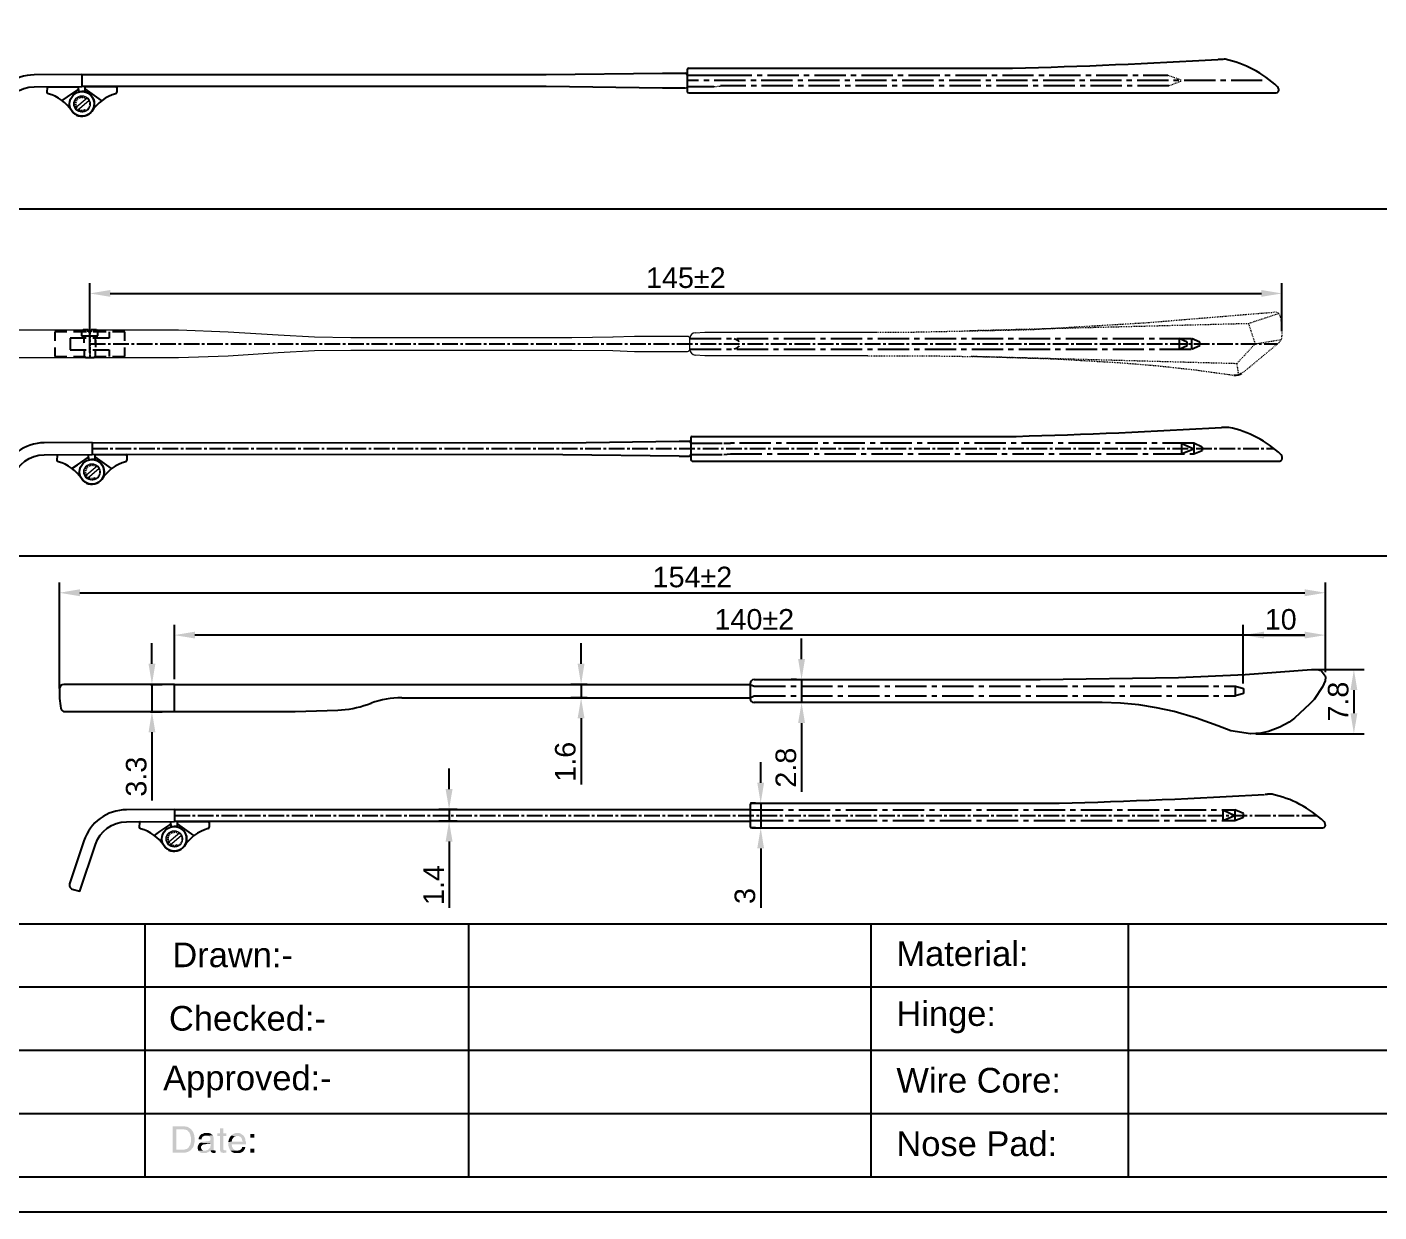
# Model space of a CAD drawing. Header units: millimetres. Extents: x 7018 to 13530, y 4187 to 5692.
# Drawn here: x 7597.9 to 7762.3, y 4524.9 to 4669 of the extents above; entities that cross this region are included whole.
import ezdxf

# ---------------------------------------------------------------- set-up
doc = ezdxf.new("R2010")
doc.units = ezdxf.units.MM
for name, pattern in [('CENTER2', [28.575, 19.05, -3.175, 3.175, -3.175]), ('HIDDEN2', [0.1875, 0.125, -0.0625]), ('PDF_IMPORT', [1, 0.8, -0.2])]:
    doc.linetypes.add(name, pattern=pattern)
for name, color, linetype in [('Center Line', 2, 'CENTER2'), ('Dimension', 3, 'Continuous'), ('Hidden Line', 1, 'HIDDEN2'), ('PDF_0', 7, 'Continuous'), ('PDF_绘图层', 7, 'Continuous')]:
    doc.layers.add(name, color=color, linetype=linetype)
doc.styles.get("Standard").update_dxf_attribs({"font": 'arial.ttf'})
doc.styles.add('样式 1', font='romant.shx')
doc.dimstyles.new('ISO-25$0', dxfattribs={"dimtxt": 2.5, "dimasz": 2.5, "dimexe": 0.5, "dimexo": 1, "dimgap": 1, "dimtad": 0, "dimtih": 1, "dimtoh": 1, "dimdec": 1, "dimzin": 10, "dimdsep": 46, "dimlunit": 6, "dimtxsty": '样式 1', "dimcen": 0, "dimclrd": 256, "dimclre": 256, "dimclrt": 7, "dimazin": 0, "dimtfac": 1, "dimtdec": 1, "dimtofl": 0, "dimtmove": 0, "dimatfit": 0, "dimfxl": 1, "dimtolj": 1, "dimtzin": 10, "dimarcsym": 0})

# ---------------------------------------------------------------- blocks, each defined once
blk = doc.blocks.new('*D3224')
at = {"layer": 'Defpoints', "color": 0, "transparency": 16777216}
for p in [(7750.52, 4636.59), (7750.52, 4631.38), (7605.49, 4628.81)]:
    blk.add_point(p, dxfattribs=at)
at = {"layer": 'Dimension', "color": 0, "lineweight": -2, "transparency": 16777216}
for p, q in [((7605.49, 4629.43), (7605.49, 4637.84)), ((7607.99, 4636.59), (7748.02, 4636.59)), ((7750.52, 4632.01), (7750.52, 4637.84))]:
    blk.add_line(p, q, dxfattribs=at)
at = {"layer": 'Dimension', "color": 0, "transparency": 16777216}
for points in [[(7607.99, 4637.01), (7607.99, 4636.18), (7605.49, 4636.59)], [(7748.02, 4637.01), (7748.02, 4636.18), (7750.52, 4636.59)]]:
    blk.add_solid(points, dxfattribs=at)
at = {"layer": 'Dimension', "color": 0, "transparency": 16777216, "insert": (7678, 4638.49), "char_height": 2.5, "attachment_point": 5}
blk.add_mtext('145±2', dxfattribs=at)
blk = doc.blocks.new('*D3239')
at = {"layer": 'Defpoints', "color": 0, "transparency": 16777216}
for p in [(7615.78, 4595.05), (7615.78, 4589.06), (7755.8, 4589.94)]:
    blk.add_point(p, dxfattribs=at)
at = {"layer": 'Dimension', "color": 0, "lineweight": -2, "transparency": 16777216}
for p, q in [((7615.78, 4589.68), (7615.78, 4596.3)), ((7755.8, 4590.56), (7755.8, 4596.3)), ((7753.3, 4595.05), (7618.28, 4595.05))]:
    blk.add_line(p, q, dxfattribs=at)
at = {"layer": 'Dimension', "color": 0, "transparency": 16777216}
for points in [[(7618.28, 4595.47), (7618.28, 4594.64), (7615.78, 4595.05)], [(7753.3, 4595.47), (7753.3, 4594.64), (7755.8, 4595.05)]]:
    blk.add_solid(points, dxfattribs=at)
at = {"layer": 'Dimension', "color": 0, "transparency": 16777216, "insert": (7686.33, 4596.95), "char_height": 2.5, "attachment_point": 5}
blk.add_mtext('140±2', dxfattribs=at)
blk = doc.blocks.new('*D3240')
at = {"layer": 'Defpoints', "color": 0, "transparency": 16777216}
for p in [(7692.08, 4589.64), (7692.08, 4586.85), (7692.08, 4586.85)]:
    blk.add_point(p, dxfattribs=at)
at = {"layer": 'Dimension', "color": 0, "lineweight": -2, "transparency": 16777216}
for p, q in [((7692.08, 4592.14), (7692.08, 4594.64)), ((7691.46, 4589.64), (7690.83, 4589.64)), ((7692.08, 4589.64), (7692.08, 4586.85)), ((7691.46, 4586.85), (7690.83, 4586.85)), ((7692.08, 4584.35), (7692.08, 4576))]:
    blk.add_line(p, q, dxfattribs=at)
at = {"layer": 'Dimension', "color": 0, "transparency": 16777216}
for points in [[(7691.66, 4592.14), (7692.5, 4592.14), (7692.08, 4589.64)], [(7691.66, 4584.35), (7692.5, 4584.35), (7692.08, 4586.85)]]:
    blk.add_solid(points, dxfattribs=at)
at = {"layer": 'Dimension', "color": 0, "transparency": 16777216, "insert": (7690.18, 4578.93), "char_height": 2.5, "attachment_point": 5, "rotation": 90}
blk.add_mtext('2.8', dxfattribs=at)
blk = doc.blocks.new('*D3241')
at = {"layer": 'Defpoints', "color": 0, "transparency": 16777216}
for p in [(7666.64, 4589.06), (7665.26, 4587.44), (7666.64, 4587.44)]:
    blk.add_point(p, dxfattribs=at)
at = {"layer": 'Dimension', "color": 0, "lineweight": -2, "transparency": 16777216}
for p, q in [((7665.26, 4591.56), (7665.26, 4594.06)), ((7666.01, 4589.06), (7664.01, 4589.06)), ((7665.26, 4589.06), (7665.26, 4587.44)), ((7666.01, 4587.44), (7664.01, 4587.44)), ((7665.26, 4584.94), (7665.26, 4576.87))]:
    blk.add_line(p, q, dxfattribs=at)
at = {"layer": 'Dimension', "color": 0, "transparency": 16777216}
for points in [[(7664.84, 4591.56), (7665.67, 4591.56), (7665.26, 4589.06)], [(7664.84, 4584.94), (7665.67, 4584.94), (7665.26, 4587.44)]]:
    blk.add_solid(points, dxfattribs=at)
at = {"layer": 'Dimension', "color": 0, "transparency": 16777216, "insert": (7663.35, 4579.65), "char_height": 2.5, "attachment_point": 5, "rotation": 90}
blk.add_mtext('1.6', dxfattribs=at)
blk = doc.blocks.new('*D3242')
at = {"layer": 'Defpoints', "color": 0, "transparency": 16777216}
for p in [(7612.24, 4589.06), (7612.24, 4585.74), (7613.05, 4585.74)]:
    blk.add_point(p, dxfattribs=at)
at = {"layer": 'Dimension', "color": 0, "lineweight": -2, "transparency": 16777216}
for p, q in [((7613.05, 4591.56), (7613.05, 4594.06)), ((7612.86, 4589.06), (7614.3, 4589.06)), ((7613.05, 4589.06), (7613.05, 4585.74)), ((7612.86, 4585.74), (7614.3, 4585.74)), ((7613.05, 4583.24), (7613.05, 4574.94))]:
    blk.add_line(p, q, dxfattribs=at)
at = {"layer": 'Dimension', "color": 0, "transparency": 16777216}
for points in [[(7612.64, 4591.56), (7613.47, 4591.56), (7613.05, 4589.06)], [(7612.64, 4583.24), (7613.47, 4583.24), (7613.05, 4585.74)]]:
    blk.add_solid(points, dxfattribs=at)
at = {"layer": 'Dimension', "color": 0, "transparency": 16777216, "insert": (7611.15, 4577.84), "char_height": 2.5, "attachment_point": 5, "rotation": 90}
blk.add_mtext('3.3', dxfattribs=at)
blk = doc.blocks.new('*D3243')
at = {"layer": 'Defpoints', "color": 0, "transparency": 16777216}
for p in [(7754.11, 4590.87), (7746.71, 4583.05), (7759.27, 4583.05)]:
    blk.add_point(p, dxfattribs=at)
at = {"layer": 'Dimension', "color": 0, "lineweight": -2, "transparency": 16777216}
for p, q in [((7754.74, 4590.87), (7760.52, 4590.87)), ((7759.27, 4588.37), (7759.27, 4585.55)), ((7747.34, 4583.05), (7760.52, 4583.05))]:
    blk.add_line(p, q, dxfattribs=at)
at = {"layer": 'Dimension', "color": 0, "transparency": 16777216}
for points in [[(7758.86, 4588.37), (7759.69, 4588.37), (7759.27, 4590.87)], [(7758.86, 4585.55), (7759.69, 4585.55), (7759.27, 4583.05)]]:
    blk.add_solid(points, dxfattribs=at)
at = {"layer": 'Dimension', "color": 0, "transparency": 16777216, "insert": (7757.37, 4586.96), "char_height": 2.5, "attachment_point": 5, "rotation": 90}
blk.add_mtext('7.8', dxfattribs=at)
blk = doc.blocks.new('*D3245')
at = {"layer": 'Defpoints', "color": 0, "transparency": 16777216}
for p in [(7755.8, 4595.05), (7755.8, 4590.87), (7745.82, 4588.54)]:
    blk.add_point(p, dxfattribs=at)
at = {"layer": 'Dimension', "color": 0, "lineweight": -2, "transparency": 16777216}
for p, q in [((7745.82, 4589.17), (7745.82, 4596.3)), ((7755.8, 4591.49), (7755.8, 4596.3)), ((7748.32, 4595.05), (7753.3, 4595.05))]:
    blk.add_line(p, q, dxfattribs=at)
at = {"layer": 'Dimension', "color": 0, "transparency": 16777216}
for points in [[(7748.32, 4595.47), (7748.32, 4594.64), (7745.82, 4595.05)], [(7753.3, 4595.47), (7753.3, 4594.64), (7755.8, 4595.05)]]:
    blk.add_solid(points, dxfattribs=at)
at = {"layer": 'Dimension', "color": 0, "transparency": 16777216, "insert": (7750.37, 4596.95), "char_height": 2.5, "attachment_point": 5}
blk.add_mtext('10', dxfattribs=at)
blk = doc.blocks.new('*D3236')
at = {"layer": 'Defpoints', "color": 0, "transparency": 16777216}
for p in [(7650.8, 4573.84), (7649.2, 4572.44), (7650.8, 4572.44)]:
    blk.add_point(p, dxfattribs=at)
at = {"layer": 'Dimension', "color": 0, "lineweight": -2, "transparency": 16777216}
for p, q in [((7649.2, 4576.34), (7649.2, 4578.84)), ((7650.18, 4573.84), (7647.95, 4573.84)), ((7649.2, 4573.84), (7649.2, 4572.44)), ((7650.18, 4572.44), (7647.95, 4572.44)), ((7649.2, 4569.94), (7649.2, 4561.88))]:
    blk.add_line(p, q, dxfattribs=at)
at = {"layer": 'Dimension', "color": 0, "transparency": 16777216}
for points in [[(7648.78, 4576.34), (7649.62, 4576.34), (7649.2, 4573.84)], [(7648.78, 4569.94), (7649.62, 4569.94), (7649.2, 4572.44)]]:
    blk.add_solid(points, dxfattribs=at)
at = {"layer": 'Dimension', "color": 0, "transparency": 16777216, "insert": (7647.32, 4564.66), "char_height": 2.5, "attachment_point": 5, "rotation": 90}
blk.add_mtext('1.4', dxfattribs=at)
blk = doc.blocks.new('*D3237')
at = {"layer": 'Defpoints', "color": 0, "transparency": 16777216}
for p in [(7687.11, 4574.61), (7687.11, 4571.61), (7687.11, 4571.61)]:
    blk.add_point(p, dxfattribs=at)
at = {"layer": 'Dimension', "color": 0, "lineweight": -2, "transparency": 16777216}
for p, q in [((7687.11, 4577.11), (7687.11, 4579.61)), ((7686.48, 4574.61), (7685.86, 4574.61)), ((7687.11, 4574.61), (7687.11, 4571.61)), ((7686.48, 4571.61), (7685.86, 4571.61)), ((7687.11, 4569.11), (7687.11, 4561.89))]:
    blk.add_line(p, q, dxfattribs=at)
at = {"layer": 'Dimension', "color": 0, "transparency": 16777216}
for points in [[(7686.69, 4577.11), (7687.52, 4577.11), (7687.11, 4574.61)], [(7686.69, 4569.11), (7687.52, 4569.11), (7687.11, 4571.61)]]:
    blk.add_solid(points, dxfattribs=at)
at = {"layer": 'Dimension', "color": 0, "transparency": 16777216, "insert": (7685.2, 4563.33), "char_height": 2.5, "attachment_point": 5, "rotation": 90}
blk.add_mtext('3', dxfattribs=at)
blk = doc.blocks.new('*D3238')
at = {"layer": 'Defpoints', "color": 0, "transparency": 16777216}
for p in [(7755.8, 4600.2), (7755.8, 4589.94), (7601.79, 4587.91)]:
    blk.add_point(p, dxfattribs=at)
at = {"layer": 'Dimension', "color": 0, "lineweight": -2, "transparency": 16777216}
for p, q in [((7601.79, 4588.54), (7601.79, 4601.45)), ((7604.29, 4600.2), (7753.3, 4600.2)), ((7755.8, 4590.56), (7755.8, 4601.45))]:
    blk.add_line(p, q, dxfattribs=at)
at = {"layer": 'Dimension', "color": 0, "transparency": 16777216}
for points in [[(7604.29, 4600.62), (7604.29, 4599.78), (7601.79, 4600.2)], [(7753.3, 4600.62), (7753.3, 4599.78), (7755.8, 4600.2)]]:
    blk.add_solid(points, dxfattribs=at)
at = {"layer": 'Dimension', "color": 0, "transparency": 16777216, "insert": (7678.8, 4602.1), "char_height": 2.5, "attachment_point": 5}
blk.add_mtext('154±2', dxfattribs=at)

msp = doc.modelspace()

# ---------------------------------------------------------------- hatches: boundary and pattern name
at = {"transparency": 33554559}
for points in [[(7616.897, 4535.315), (7615.588, 4535.315), (7615.588, 4532.11), (7617.077, 4532.11), (7617.168, 4532.156), (7617.258, 4532.156), (7617.348, 4532.201), (7617.393, 4532.201), (7617.484, 4532.246), (7617.574, 4532.291), (7617.619, 4532.336), (7617.709, 4532.381), (7617.754, 4532.426), (7617.8, 4532.472), (7616.039, 4532.472), (7616.039, 4534.954), (7616.852, 4534.954), (7617.8, 4534.999), (7617.709, 4535.044), (7617.664, 4535.089), (7617.574, 4535.134), (7617.529, 4535.179), (7617.438, 4535.225), (7617.348, 4535.27), (7617.168, 4535.27), (7617.123, 4535.315), (7617.032, 4535.315)], [(7617.8, 4534.999), (7616.852, 4534.954), (7616.987, 4534.954), (7617.077, 4534.909), (7617.168, 4534.909), (7617.213, 4534.864), (7617.303, 4534.864), (7617.393, 4534.818), (7617.438, 4534.728), (7617.484, 4534.683), (7617.574, 4534.638), (7617.619, 4534.548), (7617.619, 4534.502), (7617.664, 4534.412), (7617.709, 4534.367), (7617.709, 4534.277), (7617.754, 4534.187), (7617.754, 4534.096), (7617.8, 4534.006), (7617.8, 4533.419), (7617.754, 4533.329), (7617.754, 4533.239), (7617.709, 4533.148), (7617.709, 4533.058), (7617.664, 4533.013), (7617.619, 4532.923), (7617.574, 4532.878), (7617.529, 4532.787), (7617.529, 4532.787), (7617.484, 4532.697), (7617.393, 4532.652), (7617.348, 4532.607), (7617.258, 4532.562), (7617.168, 4532.562), (7617.123, 4532.517), (7617.032, 4532.517), (7616.942, 4532.472), (7616.039, 4532.472), (7617.8, 4532.472), (7617.89, 4532.562), (7617.89, 4532.562), (7617.935, 4532.652), (7617.98, 4532.697), (7618.025, 4532.742), (7618.07, 4532.833), (7618.115, 4532.923), (7618.115, 4532.968), (7618.161, 4533.058), (7618.161, 4533.148), (7618.206, 4533.239), (7618.206, 4533.329), (7618.251, 4533.419), (7618.251, 4533.961), (7618.206, 4534.051), (7618.206, 4534.232), (7618.161, 4534.322), (7618.161, 4534.367), (7618.115, 4534.457), (7618.115, 4534.548), (7618.07, 4534.593), (7618.025, 4534.683), (7617.98, 4534.773), (7617.935, 4534.818), (7617.89, 4534.864), (7617.845, 4534.954)], [(7619.695, 4534.502), (7619.379, 4534.502), (7619.289, 4534.457), (7619.199, 4534.412), (7619.153, 4534.412), (7619.063, 4534.367), (7619.018, 4534.322), (7618.973, 4534.277), (7618.928, 4534.232), (7618.883, 4534.187), (7618.838, 4534.096), (7618.792, 4534.006), (7618.747, 4533.916), (7618.747, 4533.735), (7619.108, 4533.735), (7619.108, 4533.871), (7619.153, 4533.961), (7619.199, 4534.006), (7619.244, 4534.096), (7619.289, 4534.096), (7619.379, 4534.141), (7619.469, 4534.187), (7619.65, 4534.187), (7620.462, 4534.232), (7620.417, 4534.277), (7620.327, 4534.322), (7620.282, 4534.367), (7620.237, 4534.412), (7620.146, 4534.457), (7620.056, 4534.457), (7620.011, 4534.502), (7619.785, 4534.502)], [(7621.726, 4535.089), (7621.32, 4535.089), (7621.32, 4534.457), (7621.004, 4534.457), (7621.004, 4534.141), (7621.32, 4534.141), (7621.32, 4532.426), (7621.365, 4532.336), (7621.41, 4532.246), (7621.41, 4532.201), (7621.455, 4532.156), (7621.5, 4532.156), (7621.591, 4532.11), (7621.681, 4532.11), (7621.771, 4532.065), (7621.816, 4532.065), (7621.861, 4532.11), (7622.087, 4532.11), (7622.087, 4532.426), (7621.861, 4532.426), (7621.771, 4532.472), (7621.726, 4532.517), (7621.726, 4534.141), (7622.087, 4534.141), (7622.087, 4534.457), (7621.726, 4534.457)], [(7623.441, 4534.502), (7623.215, 4534.502), (7623.125, 4534.457), (7623.08, 4534.457), (7622.99, 4534.412), (7622.899, 4534.367), (7622.854, 4534.322), (7622.764, 4534.277), (7622.719, 4534.232), (7622.674, 4534.187), (7623.441, 4534.141), (7623.622, 4534.141), (7623.712, 4534.096), (7623.802, 4534.051), (7623.847, 4534.006), (7623.892, 4533.961), (7623.892, 4533.961), (7623.937, 4533.871), (7623.983, 4533.825), (7624.028, 4533.735), (7624.028, 4533.645), (7624.073, 4533.555), (7624.073, 4533.464), (7622.764, 4533.464), (7622.358, 4533.419), (7622.358, 4532.968), (7622.403, 4532.878), (7622.403, 4532.787), (7622.448, 4532.697), (7622.448, 4532.652), (7622.493, 4532.562), (7622.538, 4532.472), (7622.584, 4532.426), (7622.629, 4532.381), (7623.441, 4532.381), (7623.351, 4532.381), (7623.26, 4532.426), (7623.17, 4532.426), (7623.125, 4532.472), (7623.035, 4532.517), (7622.99, 4532.562), (7622.945, 4532.607), (7622.899, 4532.652), (7622.854, 4532.697), (7622.854, 4532.787), (7622.809, 4532.833), (7622.809, 4532.923), (7622.764, 4533.058), (7622.764, 4533.148), (7624.479, 4533.148), (7624.479, 4533.464), (7624.434, 4533.555), (7624.434, 4533.735), (7624.389, 4533.825), (7624.344, 4533.916), (7624.344, 4533.961), (7624.299, 4534.051), (7624.253, 4534.096), (7624.208, 4534.187), (7624.163, 4534.232), (7624.073, 4534.277), (7624.028, 4534.322), (7623.937, 4534.367), (7623.892, 4534.412), (7623.802, 4534.457), (7623.712, 4534.502), (7623.531, 4534.502)], [(7625.517, 4533.961), (7625.517, 4534.412), (7625.021, 4534.412), (7625.021, 4533.961)], [(7618.928, 4533.329), (7618.883, 4533.284), (7618.792, 4533.239), (7618.792, 4533.194), (7618.747, 4533.148), (7618.702, 4533.058), (7618.657, 4533.013), (7618.657, 4532.923), (7618.612, 4532.833), (7618.612, 4532.607), (7618.657, 4532.517), (7618.657, 4532.426), (7618.702, 4532.381), (7619.424, 4532.381), (7619.289, 4532.381), (7619.199, 4532.426), (7619.153, 4532.472), (7619.108, 4532.517), (7619.063, 4532.607), (7619.018, 4532.697), (7619.018, 4532.833), (7619.063, 4532.923), (7619.108, 4532.968), (7619.153, 4533.058), (7619.199, 4533.058), (7619.289, 4533.103), (7619.379, 4533.148), (7619.56, 4533.148), (7619.921, 4533.239), (7620.101, 4533.239), (7620.192, 4533.284)], [(7620.462, 4534.232), (7619.65, 4534.187), (7619.83, 4534.187), (7619.876, 4534.141), (7619.966, 4534.141), (7620.011, 4534.096), (7620.101, 4534.051), (7620.146, 4533.961), (7620.146, 4533.871), (7620.192, 4533.78), (7620.192, 4533.78), (7620.146, 4533.69), (7620.146, 4533.645), (7620.101, 4533.6), (7620.011, 4533.555), (7619.966, 4533.555), (7619.876, 4533.51), (7619.379, 4533.464), (7619.244, 4533.464), (7619.153, 4533.419), (7619.063, 4533.374), (7619.018, 4533.374), (7618.928, 4533.329), (7620.192, 4533.284), (7620.192, 4532.968), (7620.146, 4532.878), (7620.146, 4532.742), (7620.101, 4532.697), (7620.011, 4532.607), (7619.966, 4532.562), (7619.921, 4532.517), (7619.876, 4532.472), (7619.785, 4532.426), (7619.695, 4532.426), (7619.605, 4532.381), (7618.702, 4532.381), (7618.747, 4532.291), (7618.838, 4532.246), (7618.883, 4532.201), (7618.928, 4532.156), (7619.018, 4532.11), (7619.063, 4532.11), (7619.153, 4532.065), (7619.65, 4532.065), (7619.695, 4532.11), (7619.785, 4532.156), (7619.876, 4532.156), (7619.921, 4532.201), (7620.011, 4532.246), (7620.101, 4532.336), (7620.101, 4532.336), (7620.192, 4532.426), (7620.598, 4532.426), (7620.553, 4532.517), (7620.553, 4533.961), (7620.507, 4534.051), (7620.507, 4534.141)], [(7622.674, 4534.187), (7622.629, 4534.141), (7622.584, 4534.051), (7622.538, 4534.006), (7622.493, 4533.916), (7622.448, 4533.871), (7622.448, 4533.78), (7622.403, 4533.69), (7622.403, 4533.6), (7622.358, 4533.51), (7622.358, 4533.419), (7622.764, 4533.464), (7622.764, 4533.555), (7622.809, 4533.645), (7622.809, 4533.735), (7622.854, 4533.78), (7622.899, 4533.871), (7622.945, 4533.916), (7622.99, 4533.961), (7623.035, 4534.051), (7623.125, 4534.096), (7623.17, 4534.096), (7623.26, 4534.141), (7623.441, 4534.141)], [(7624.434, 4532.833), (7624.028, 4532.833), (7624.028, 4532.697), (7623.983, 4532.652), (7623.892, 4532.562), (7623.847, 4532.517), (7623.802, 4532.472), (7623.712, 4532.426), (7623.622, 4532.426), (7623.531, 4532.381), (7622.629, 4532.381), (7622.674, 4532.291), (7622.764, 4532.246), (7622.809, 4532.201), (7622.899, 4532.156), (7622.99, 4532.11), (7623.035, 4532.11), (7623.125, 4532.065), (7623.712, 4532.065), (7623.802, 4532.11), (7623.892, 4532.156), (7623.937, 4532.156), (7624.028, 4532.201), (7624.073, 4532.246), (7624.163, 4532.291), (7624.208, 4532.381), (7624.253, 4532.426), (7624.299, 4532.517), (7624.344, 4532.562), (7624.389, 4532.652), (7624.389, 4532.742)], [(7620.598, 4532.426), (7620.192, 4532.426), (7620.192, 4532.336), (7620.688, 4532.381), (7620.688, 4532.381)], [(7620.823, 4532.381), (7620.688, 4532.381), (7620.192, 4532.336), (7620.237, 4532.246), (7620.282, 4532.201), (7620.282, 4532.201), (7620.327, 4532.156), (7620.417, 4532.11), (7620.507, 4532.065), (7620.688, 4532.065), (7620.733, 4532.11), (7620.823, 4532.11)], [(7625.517, 4532.11), (7625.517, 4532.607), (7625.021, 4532.607), (7625.021, 4532.11)]]:
    msp.add_hatch(color=256, dxfattribs=at).paths.add_polyline_path(points)

# ---------------------------------------------------------------- linework, layer by layer
for p, q in [((7604.536, 4663.198), (7604.543, 4661.737)), ((7604.543, 4663.197), (7660.994, 4663.197)), ((7660.994, 4663.197), (7675.167, 4663.388)), ((7675.167, 4663.388), (7677.951, 4663.388)), ((7678.151, 4663.567), (7678.151, 4661.367)), ((7678.351, 4663.967), (7717.76, 4663.967)), ((7600.307, 4661.621), (7600.269, 4661.074)), ((7600.406, 4661.714), (7604.127, 4661.731)), ((7604.172, 4661.116), (7604.127, 4661.732)), ((7604.512, 4661.14), (7604.172, 4661.116)), ((7660.994, 4661.737), (7604.543, 4661.737)), ((7604.895, 4661.155), (7604.554, 4661.14)), ((7604.67, 4661.145), (7604.596, 4661.135)), ((7604.908, 4661.732), (7604.895, 4661.155)), ((7604.908, 4661.732), (7608.685, 4661.736)), ((7606.929, 4660.053), (7604.92, 4661.45)), ((7608.785, 4661.639), (7608.799, 4661.071)), ((7675.167, 4661.546), (7660.994, 4661.737)), ((7677.951, 4661.546), (7675.167, 4661.546)), ((7678.351, 4660.967), (7749.83, 4660.967)), ((7531.534, 4646.861), (7927.972, 4646.861)), ((7605.764, 4618.457), (7663.035, 4618.448)), ((7663.035, 4618.448), (7677.208, 4618.638)), ((7678.592, 4618.438), (7678.592, 4616.997)), ((7678.792, 4619.218), (7718.2, 4619.218)), ((7601.513, 4616.881), (7601.476, 4616.333)), ((7605.378, 4616.376), (7605.334, 4616.992)), ((7663.035, 4616.987), (7605.764, 4616.996)), ((7606.115, 4616.992), (7606.102, 4616.414)), ((7606.115, 4616.992), (7609.891, 4616.996)), ((7608.135, 4615.312), (7606.126, 4616.71)), ((7609.991, 4616.899), (7610.006, 4616.33)), ((7677.208, 4616.797), (7663.035, 4616.987)), ((7605.719, 4616.4), (7605.378, 4616.376)), ((7606.102, 4616.414), (7605.761, 4616.4)), ((7605.876, 4616.404), (7605.802, 4616.395)), ((7678.792, 4616.218), (7750.27, 4616.218)), ((7531.534, 4604.689), (7927.972, 4604.689)), ((7615.783, 4589.057), (7602.318, 4589.057)), ((7615.783, 4585.744), (7615.783, 4589.057)), ((7686.323, 4589.641), (7705.351, 4589.641)), ((7643.434, 4587.435), (7685.823, 4587.435)), ((7602.467, 4585.744), (7615.783, 4585.744)), ((7615.783, 4585.744), (7630.455, 4585.744)), ((7630.457, 4585.744), (7635.654, 4585.932)), ((7639.256, 4586.623), (7639.734, 4586.794)), ((7706.11, 4586.851), (7686.323, 4586.851)), ((7686.023, 4574.61), (7723.434, 4574.61)), ((7611.532, 4572.264), (7611.494, 4571.716)), ((7615.397, 4571.759), (7615.352, 4572.375)), ((7616.134, 4572.375), (7616.121, 4571.798)), ((7616.134, 4572.375), (7619.91, 4572.379)), ((7618.154, 4570.696), (7616.145, 4572.093)), ((7620.01, 4572.282), (7620.024, 4571.714)), ((7615.737, 4571.783), (7615.397, 4571.759)), ((7616.121, 4571.798), (7615.78, 4571.783)), ((7615.895, 4571.788), (7615.821, 4571.778)), ((7686.023, 4571.61), (7755.504, 4571.61)), ((7518.716, 4529.177), (7927.972, 4529.177))]:
    msp.add_line(p, q)
at = {"color": 0, "ltscale": 1000}
for p, q in [((7678.151, 4663.767), (7678.151, 4661.167)), ((7605.765, 4618.457), (7605.765, 4616.996)), ((7678.592, 4619.018), (7678.592, 4616.418)), ((7615.784, 4573.84), (7615.784, 4572.379)), ((7685.823, 4574.41), (7685.823, 4571.81))]:
    msp.add_line(p, q, dxfattribs=at)
at = {"linetype": 'PDF_IMPORT', "lineweight": 9}
for p, q in [((7748.404, 4634.227), (7749.632, 4634.312)), ((7750.352, 4633.719), (7750.479, 4632.322)), ((7750.479, 4632.322), (7750.519, 4631.43)), ((7750.162, 4630.618), (7746.583, 4627.621)), ((7746.583, 4627.621), (7745.651, 4626.902))]:
    msp.add_line(p, q, dxfattribs=at).dxf.unprotected_set("ltscale", 0)
at = {"lineweight": 18}
for p, q in [((7605.488, 4632.108), (7592.86, 4632.111)), ((7616.286, 4632.108), (7605.488, 4632.108)), ((7605.488, 4632.108), (7605.488, 4628.901)), ((7622.342, 4631.898), (7616.286, 4632.108)), ((7628.397, 4631.517), (7622.342, 4631.898)), ((7632.843, 4631.263), (7628.397, 4631.517)), ((7671.764, 4631.367), (7669.138, 4631.283)), ((7678.192, 4631.367), (7671.759, 4631.367)), ((7679.145, 4631.82), (7680.312, 4631.898)), ((7680.312, 4631.898), (7701.231, 4631.898)), ((7628.397, 4629.4), (7632.843, 4629.654)), ((7637.247, 4631.186), (7632.843, 4631.263)), ((7632.843, 4629.654), (7637.247, 4629.689)), ((7664.137, 4631.186), (7637.247, 4631.186)), ((7637.247, 4629.689), (7664.137, 4629.689)), ((7664.143, 4629.689), (7669.139, 4629.634)), ((7669.141, 4631.283), (7664.144, 4631.186)), ((7678.492, 4629.795), (7678.492, 4631.122)), ((7678.492, 4629.85), (7678.492, 4631.067)), ((7593.222, 4628.809), (7605.488, 4628.809)), ((7605.488, 4628.809), (7616.286, 4628.809)), ((7616.286, 4628.809), (7622.342, 4629.019)), ((7622.342, 4629.019), (7628.397, 4629.4)), ((7669.138, 4629.635), (7671.764, 4629.55)), ((7671.759, 4629.55), (7678.192, 4629.55)), ((7680.312, 4629.019), (7679.145, 4629.097)), ((7700.13, 4629.019), (7680.312, 4629.019))]:
    msp.add_line(p, q, dxfattribs=at)
at = {"ltscale": 1000}
for p, q in [((7605.765, 4618.457), (7605.765, 4616.996)), ((7677.208, 4618.638), (7678.392, 4618.638)), ((7677.208, 4616.797), (7678.392, 4616.797)), ((7685.823, 4589.141), (7685.823, 4587.351)), ((7615.783, 4573.84), (7615.783, 4572.44)), ((7615.783, 4573.84), (7685.823, 4573.84)), ((7615.784, 4573.84), (7615.784, 4572.379)), ((7615.783, 4572.44), (7685.823, 4572.44))]:
    msp.add_line(p, q, dxfattribs=at)
msp.add_lwpolyline([(7932.01, 4524.918), (7932.01, 4821.918), (7512.01, 4821.918), (7512.01, 4524.918)], close=True)
for points in [[(7604.519, 4663.197), (7598.738, 4663.169, 0.3215751), (7593.547, 4659.406), (7591.805, 4654.174, 0.4216872), (7592.134, 4653.538), (7593.049, 4653.259), (7594.946, 4658.969, -0.3219572), (7598.725, 4661.708), (7604.543, 4661.732)], [(7605.764, 4618.457), (7599.945, 4618.429, 0.3215751), (7594.753, 4614.666), (7593.012, 4609.434, 0.4216872), (7593.34, 4608.798), (7594.256, 4608.519), (7596.152, 4614.228, -0.3219572), (7599.932, 4616.967), (7605.764, 4616.996)], [(7615.783, 4573.84), (7609.963, 4573.812, 0.3215751), (7604.772, 4570.049), (7603.03, 4564.817, 0.4216872), (7603.359, 4564.181), (7604.274, 4563.902), (7606.171, 4569.612, -0.3219572), (7609.951, 4572.35), (7615.783, 4572.379)]]:
    msp.add_lwpolyline(points, format="xyb")
for points in [[(7602.121, 4660.04), (7602.782, 4660.513), (7604.146, 4661.414)], [(7603.327, 4615.3), (7603.989, 4615.773), (7605.352, 4616.674)], [(7705.351, 4589.641), (7721.088, 4589.641), (7737.917, 4589.895), (7746.035, 4590.276), (7754.111, 4590.868)], [(7754.111, 4590.868), (7754.83, 4590.868), (7755.295, 4590.741), (7755.76, 4590.107)], [(7615.783, 4589.057), (7685.823, 4589.057)], [(7755.76, 4590.107), (7755.802, 4589.937), (7755.76, 4589.472), (7755.464, 4588.754), (7754.449, 4587.231), (7753.9, 4586.682)], [(7748.868, 4583.341), (7747.938, 4583.13), (7746.712, 4583.045), (7744.301, 4583.426), (7742.737, 4584.018), (7740.115, 4584.948), (7737.409, 4585.751), (7735.253, 4586.217), (7733.096, 4586.555), (7730.898, 4586.766), (7728.657, 4586.851), (7706.035, 4586.851)], [(7753.9, 4586.682), (7752.039, 4584.948)], [(7752.039, 4584.948), (7751.405, 4584.483), (7750.263, 4583.849), (7748.868, 4583.341)], [(7613.346, 4570.683), (7614.008, 4571.156), (7615.371, 4572.057)], [(7531.534, 4559.957), (7927.972, 4559.957)], [(7612.203, 4559.957), (7612.203, 4529.177)], [(7651.558, 4559.957), (7651.558, 4529.177)], [(7700.527, 4559.957), (7700.527, 4529.177)], [(7731.803, 4559.957), (7731.803, 4529.177)], [(7531.534, 4552.285), (7827.664, 4552.285)], [(7531.534, 4544.567), (7880.604, 4544.567)], [(7531.534, 4536.894), (7827.664, 4536.894)]]:
    msp.add_lwpolyline(points)
at = {"linetype": 'PDF_IMPORT', "lineweight": 9}
for points in [[(7701.231, 4631.898), (7705.635, 4631.898), (7719.863, 4632.195), (7734.049, 4633.042), (7748.404, 4634.227)], [(7750.14, 4634.143), (7746.456, 4632.915), (7747.248, 4630.459), (7745.016, 4628.045), (7745.226, 4626.701)], [(7746.456, 4632.915), (7712.489, 4632.041)], [(7747.248, 4630.459), (7750.439, 4630.99)], [(7700.13, 4629.019), (7706.821, 4629.019), (7714.866, 4628.892), (7722.869, 4628.638), (7730.873, 4628.172), (7735.488, 4627.791), (7740.104, 4627.283), (7744.677, 4626.647)], [(7745.016, 4628.045), (7712.693, 4628.926)]]:
    msp.add_lwpolyline(points, dxfattribs=at).dxf.unprotected_set("ltscale", 0)
for centre in [(7604.543, 4659.632), (7605.749, 4614.892), (7615.768, 4570.275)]:
    msp.add_circle(centre, 1.5)
for centre, radius, start, end in [((7693.794, 5516.053), 852.423, 271.611054, 273.291724), ((7743.257, 4656.051), 9, 91.39939, 93.29172), ((7743.622, 4641.097), 23.959, 90, 91.39939), ((7740.979, 4652.299), 13.027, 46.28817, 78.29455), ((7677.951, 4663.188), 0.2, 0, 90), ((7600.469, 4661.067), 0.2, 178.04341, 259.568), ((7600.406, 4661.614), 0.1, 90.27115, 176.07838), ((7604.543, 4659.632), 1.503, 214.35999, 90.89017), ((7608.599, 4661.071), 0.2, 285.45782, 0), ((7608.685, 4661.636), 0.1, 1.46072, 90.06558), ((7749.818, 4661.271), 0.305, 272.1717, 329.10834), ((7749.576, 4661.341), 0.552, 335.79049, 42.72094), ((7599.188, 4656.141), 4.89, 32.7135, 75.24909), ((7610.001, 4656), 5.061, 105.45782, 147.53994), ((7694.235, 5471.303), 852.423, 271.611054, 273.291724), ((7743.698, 4611.302), 9, 91.39939, 93.29172), ((7744.063, 4596.348), 23.959, 90, 91.39939), ((7741.42, 4607.55), 13.027, 46.28817, 78.29455), ((7678.392, 4618.438), 0.2, 0, 90), ((7601.613, 4616.874), 0.1, 90.27115, 176.07838), ((7609.891, 4616.896), 0.1, 1.46072, 90.06558), ((7678.392, 4616.997), 0.2, 270, 0), ((7750.017, 4616.592), 0.552, 335.79049, 42.72094), ((7601.675, 4616.326), 0.2, 178.04341, 259.568), ((7600.394, 4611.4), 4.89, 32.7135, 75.24909), ((7605.749, 4614.892), 1.503, 214.35999, 90.89017), ((7611.208, 4611.26), 5.061, 105.45782, 147.53994), ((7609.806, 4616.33), 0.2, 285.45782, 0), ((7750.259, 4616.522), 0.305, 272.1717, 329.10834), ((7686.323, 4589.141), 0.5, 90, 180), ((7643.434, 4576.435), 11, 90, 109.65382), ((7686.323, 4587.351), 0.5, 180, 270), ((7635.22, 4597.924), 12, 272.07503, 289.65382), ((7699.469, 5426.695), 852.423, 271.611054, 273.291724), ((7748.99, 4566.694), 9, 91.39939, 93.29172), ((7749.355, 4551.74), 23.959, 90, 91.39939), ((7746.654, 4562.942), 13.027, 46.28817, 78.29455), ((7611.632, 4572.257), 0.1, 90.27115, 176.07838), ((7619.91, 4572.279), 0.1, 1.46072, 90.06558), ((7755.251, 4571.984), 0.552, 335.79049, 42.72094), ((7611.694, 4571.71), 0.2, 178.04341, 259.568), ((7610.413, 4566.784), 4.89, 32.7135, 75.24909), ((7615.768, 4570.275), 1.503, 214.35999, 90.89017), ((7621.227, 4566.643), 5.061, 105.45782, 147.53994), ((7619.824, 4571.714), 0.2, 285.45782, 0), ((7755.492, 4571.914), 0.305, 272.1717, 329.10834)]:
    msp.add_arc(centre, radius, start, end)
at = {"color": 0}
for centre, start, end in [((7678.351, 4663.767), 90, 180), ((7678.351, 4661.167), 180, 270), ((7678.792, 4619.018), 90, 180), ((7678.792, 4616.418), 180, 270), ((7686.023, 4574.41), 90, 180), ((7686.023, 4571.81), 180, 270)]:
    msp.add_arc(centre, 0.2, start, end, dxfattribs=at)
at = {"linetype": 'PDF_IMPORT', "lineweight": 9}
for centre, radius, start, end in [((7749.695, 4633.656), 0.659, 5.52754, 95.52754), ((7749.52, 4631.385), 1, 309.93638, 2.60256)]:
    msp.add_arc(centre, radius, start, end, dxfattribs=at).dxf.unprotected_set("ltscale", 0)
at = {"lineweight": 18}
for centre, radius, start, end in [((7678.192, 4631.067), 0.3, 0, 90), ((7679.192, 4631.122), 0.7, 93.81407, 180), ((7678.192, 4629.85), 0.3, 270, 0), ((7679.192, 4629.795), 0.7, 180, 266.18593)]:
    msp.add_arc(centre, radius, start, end, dxfattribs=at)
at = {"ltscale": 1000}
for centre, radius, start, end in [((7744.809, 4628.136), 1.494, 264.94056, 304.30119), ((7610.286, 4587.911), 8.494, 175.36261, 192.03698), ((7602.318, 4588.557), 0.5, 90, 175.36261), ((7602.467, 4586.244), 0.5, 192.03698, 270)]:
    msp.add_arc(centre, radius, start, end, dxfattribs=at)
at = {"layer": 'Center Line', "ltscale": 0.2}
msp.add_line((7748.133, 4662.467), (7678.151, 4662.467), dxfattribs=at)
at = {"layer": 'Center Line', "ltscale": 0.1}
for p, q in [((7605.488, 4630.459), (7749.972, 4630.459)), ((7605.765, 4617.726), (7749.553, 4617.726)), ((7615.784, 4573.11), (7754.798, 4573.11))]:
    msp.add_line(p, q, dxfattribs=at)
at = {"layer": 'Center Line', "color": 1, "ltscale": 0.2}
for p, q in [((7739.788, 4618.38), (7683.437, 4618.38)), ((7738.246, 4618.38), (7739.788, 4617.695)), ((7738.305, 4618.38), (7738.305, 4617.073)), ((7739.788, 4618.38), (7739.788, 4617.073)), ((7683.437, 4617.073), (7739.788, 4617.073)), ((7738.246, 4617.073), (7739.788, 4617.695)), ((7740.804, 4617.92), (7740.804, 4617.497)), ((7685.823, 4589.057), (7686.324, 4588.838)), ((7685.823, 4587.435), (7686.324, 4587.654)), ((7685.823, 4573.84), (7686.039, 4573.799)), ((7686.039, 4573.799), (7744.807, 4573.799)), ((7743.325, 4573.799), (7744.807, 4573.117)), ((7743.325, 4573.799), (7743.325, 4572.499)), ((7685.823, 4572.44), (7686.039, 4572.499)), ((7686.039, 4572.499), (7744.807, 4572.499)), ((7743.325, 4572.499), (7744.807, 4573.117))]:
    msp.add_line(p, q, dxfattribs=at)
for points in [[(7678.151, 4663.134), (7681.39, 4663.134)], [(7681.39, 4663.134), (7682.215, 4663.12)], [(7682.215, 4663.12), (7736.647, 4663.12)], [(7678.151, 4661.737), (7681.39, 4661.737)], [(7736.75, 4661.814), (7682.215, 4661.814)], [(7602.716, 4631.941), (7601.234, 4631.941), (7601.234, 4630.841)], [(7605.086, 4631.941), (7603.52, 4631.941)], [(7604.79, 4630.587), (7604.79, 4631.433)], [(7607.838, 4631.941), (7607.838, 4631.137), (7605.848, 4631.137)], [(7607.499, 4631.941), (7605.891, 4631.941)], [(7606.187, 4630.587), (7606.187, 4631.433)], [(7609.743, 4630.841), (7609.743, 4631.941), (7608.261, 4631.941)], [(7601.234, 4630.036), (7601.234, 4628.936), (7602.716, 4628.936)], [(7605.044, 4631.137), (7603.097, 4631.137), (7603.097, 4629.74), (7605.044, 4629.74)], [(7604.79, 4629.782), (7604.79, 4628.936), (7605.002, 4628.809), (7605.975, 4628.809), (7606.187, 4628.936), (7606.187, 4629.782)], [(7605.848, 4629.74), (7607.838, 4629.74), (7607.838, 4628.936)], [(7606.187, 4630.925), (7606.187, 4630.079)], [(7608.261, 4628.936), (7609.743, 4628.936), (7609.743, 4630.036)], [(7678.492, 4631.094), (7739.511, 4631.094)], [(7678.492, 4629.823), (7739.511, 4629.823)], [(7683.869, 4631.094), (7684.166, 4631.009), (7684.42, 4630.797), (7684.462, 4630.713)], [(7684.462, 4630.204), (7684.42, 4630.12), (7684.166, 4629.908), (7683.869, 4629.823)], [(7603.52, 4628.936), (7604.79, 4628.936)], [(7606.187, 4628.936), (7607.499, 4628.936)], [(7678.592, 4618.393), (7682.611, 4618.393)], [(7682.611, 4618.393), (7683.437, 4618.38)], [(7678.592, 4616.996), (7682.611, 4616.996)], [(7682.611, 4616.996), (7683.437, 4617.073)], [(7686.324, 4588.838), (7744.851, 4588.838)], [(7686.324, 4587.654), (7744.851, 4587.654)]]:
    msp.add_lwpolyline(points, dxfattribs=at)
for points in [[(7605.298, 4632.153), (7604.705, 4632.153), (7604.494, 4631.941), (7604.494, 4631.433), (7606.187, 4631.433), (7606.483, 4631.433), (7606.483, 4631.941), (7606.314, 4632.153), (7605.679, 4632.153), (7605.679, 4631.941), (7605.298, 4631.941)], [(7738.029, 4631.094), (7738.029, 4629.823), (7739.003, 4630.247), (7739.003, 4630.67)], [(7739.511, 4631.094), (7739.511, 4629.823), (7740.527, 4630.247), (7740.527, 4630.67)], [(7739.788, 4618.38), (7739.788, 4617.073), (7740.804, 4617.497), (7740.804, 4617.92)], [(7745.824, 4587.95), (7744.851, 4587.654), (7744.851, 4588.838), (7745.824, 4588.542)], [(7744.807, 4573.799), (7744.807, 4572.499), (7745.824, 4572.919), (7745.824, 4573.342)]]:
    msp.add_lwpolyline(points, close=True, dxfattribs=at)
at = {"layer": 'Hidden Line', "ltscale": 2.5}
msp.add_line((7605.488, 4631.941), (7605.488, 4628.809), dxfattribs=at)
at = {"layer": 'Hidden Line', "lineweight": 9, "ltscale": 0.5}
msp.add_lwpolyline([(7736.647, 4663.12), (7738.159, 4662.597), (7738.159, 4662.356), (7736.75, 4661.814)], dxfattribs=at)
at = {"layer": 'Hidden Line', "lineweight": 5}
msp.add_lwpolyline([(7681.39, 4661.737), (7682.215, 4661.814)], dxfattribs=at)
at = {"layer": 'Hidden Line'}
for centre in [(7604.543, 4659.632), (7605.749, 4614.892), (7615.768, 4570.275)]:
    msp.add_circle(centre, 0.95, dxfattribs=at)
for centre in [(7604.543, 4659.632), (7605.749, 4614.892), (7615.768, 4570.275)]:
    msp.add_arc(centre, 0.803, 49.60211, 305.80623, dxfattribs=at)
at = {"layer": 'PDF_0', "lineweight": 5}
msp.add_line((7678.151, 4663.188), (7678.151, 4661.746), dxfattribs=at)
msp.add_arc((7677.951, 4661.746), 0.2, 270, 0, dxfattribs=at)
at = {"layer": 'PDF_绘图层', "lineweight": 13}
for points in [[(7603.681, 4659.108), (7605.192, 4660.383)], [(7603.963, 4658.838), (7605.429, 4660.073)], [(7604.888, 4614.367), (7606.398, 4615.642)], [(7605.17, 4614.098), (7606.636, 4615.332)], [(7614.906, 4569.751), (7616.417, 4571.025)], [(7615.189, 4569.481), (7616.655, 4570.716)]]:
    msp.add_lwpolyline(points, dxfattribs=at)
for centre in [(7604.543, 4659.632), (7605.749, 4614.892), (7615.768, 4570.275)]:
    msp.add_circle(centre, 0.995, dxfattribs=at)

# ---------------------------------------------------------------- texts
at = {"width": 34.34827, "attachment_point": 5}
for s, insert, char_height in [('Drawn:-', (7622.871, 4556.156), 2.9997), ('\\pxql;Material:', (7720.791, 4556.3), 2.99966), ('Checked:-', (7624.668, 4548.438), 2.9997), ('\\pxql;Hinge:', (7720.791, 4548.582), 2.99966), ('Approved:-', (7624.668, 4540.766), 2.9997), ('\\pxql; Wire Core:', (7719.624, 4540.909), 2.99966), ('\\pxql;Nose Pad:', (7720.791, 4533.192), 2.99966)]:
    msp.add_mtext(s, dxfattribs=dict(at, insert=insert, char_height=char_height))

# ---------------------------------------------------------------- dimensions: what is measured, and where the dimension line sits
at = {"layer": 'Dimension'}
for base, p1, p2, override, picture, middle in [((7750.52, 4636.592), (7605.488, 4628.809), (7750.52, 4631.383), {"dimexe": 1.25, "dimexo": 0.625, "dimgap": 0.625, "dimtad": 1, "dimtih": 0, "dimtoh": 0, "dimdec": 0, "dimzin": 8, "dimlunit": 2, "dimtxsty": 'Standard', "dimcen": 2.5, "dimclrd": 0, "dimclre": 0, "dimclrt": 0, "dimadec": 0, "dimtol": 1, "dimtp": 2, "dimtm": 2, "dimtdec": 2, "dimtofl": 1, "dimatfit": 3, "dimtolj": 0, "dimtzin": 8}, '*D3224', (7678.004, 4638.494)), ((7755.802, 4600.201), (7601.791, 4587.911), (7755.802, 4589.937), {"dimexe": 1.25, "dimexo": 0.625, "dimgap": 0.625, "dimtad": 1, "dimzin": 8, "dimlunit": 2, "dimpost": '<>', "dimtxsty": 'Standard', "dimcen": 2.5, "dimclrd": 0, "dimclre": 0, "dimclrt": 0, "dimadec": 0, "dimtol": 1, "dimtp": 2, "dimtm": 2, "dimtdec": 2, "dimtofl": 1, "dimatfit": 3, "dimtolj": 0, "dimtzin": 8}, '*D3238', (7678.797, 4602.102))]:
    dim = msp.add_linear_dim(base=base, p1=p1, p2=p2, dimstyle='ISO-25$0', override=override, dxfattribs=at)
    dim.commit()
    dim.dimension.update_dxf_attribs({"geometry": picture, "text_midpoint": middle})
for base, p1, p2, override, picture, middle in [((7615.783, 4595.054), (7755.802, 4589.937), (7615.783, 4589.057), {"dimexe": 1.25, "dimexo": 0.625, "dimgap": 0.625, "dimtad": 1, "dimzin": 8, "dimlunit": 2, "dimpost": '<>', "dimtxsty": 'Standard', "dimcen": 2.5, "dimclrd": 0, "dimclre": 0, "dimclrt": 0, "dimadec": 0, "dimtol": 1, "dimtp": 2, "dimtm": 2, "dimtdec": 2, "dimtofl": 1, "dimatfit": 3, "dimtolj": 0, "dimtzin": 8}, '*D3239', (7686.331, 4595.054)), ((7755.802, 4595.054), (7745.824, 4588.542), (7755.802, 4590.868), {"dimexe": 1.25, "dimexo": 0.625, "dimgap": 0.625, "dimtad": 1, "dimtih": 0, "dimtoh": 0, "dimzin": 8, "dimlunit": 2, "dimtxsty": 'Standard', "dimcen": 2.5, "dimclrd": 0, "dimclre": 0, "dimclrt": 0, "dimadec": 0, "dimtdec": 2, "dimtofl": 1, "dimatfit": 3, "dimtolj": 0, "dimtzin": 8}, '*D3245', (7750.369, 4595.054))]:
    dim = msp.add_linear_dim(base=base, p1=p1, p2=p2, dimstyle='ISO-25$0', override=override, dxfattribs=at)
    dim.commit()
    dim.dimension.update_dxf_attribs({"geometry": picture, "text_midpoint": middle, "dimtype": 160})
for base, p1, p2, picture, middle in [((7613.053, 4585.744), (7612.238, 4589.057), (7612.238, 4585.744), '*D3242', (7611.151, 4577.844)), ((7665.256, 4587.435), (7666.638, 4589.057), (7666.638, 4587.435), '*D3241', (7663.354, 4579.653)), ((7759.275, 4583.045), (7754.111, 4590.868), (7746.712, 4583.045), '*D3243', (7757.373, 4586.956)), ((7649.199, 4572.44), (7650.803, 4573.84), (7650.803, 4572.44), '*D3236', (7647.319, 4564.662))]:
    dim = msp.add_linear_dim(base=base, p1=p1, p2=p2, angle=90, dimstyle='ISO-25$0', override={"dimexe": 1.25, "dimexo": 0.625, "dimgap": 0.625, "dimtad": 1, "dimtih": 0, "dimtoh": 0, "dimzin": 8, "dimlunit": 2, "dimtxsty": 'Standard', "dimcen": 2.5, "dimclrd": 0, "dimclre": 0, "dimclrt": 0, "dimadec": 0, "dimtdec": 2, "dimtofl": 1, "dimatfit": 3, "dimtolj": 0, "dimtzin": 8}, dxfattribs=at)
    dim.commit()
    dim.dimension.update_dxf_attribs({"geometry": picture, "text_midpoint": middle})
for base, p1, p2, picture, middle in [((7692.081, 4586.851), (7692.081, 4589.641), (7692.081, 4586.851), '*D3240', (7692.081, 4578.926)), ((7687.106, 4571.61), (7687.106, 4574.61), (7687.106, 4571.61), '*D3237', (7687.106, 4563.334))]:
    dim = msp.add_linear_dim(base=base, p1=p1, p2=p2, angle=90, dimstyle='ISO-25$0', override={"dimexe": 1.25, "dimexo": 0.625, "dimgap": 0.625, "dimtad": 1, "dimtih": 0, "dimtoh": 0, "dimzin": 8, "dimlunit": 2, "dimtxsty": 'Standard', "dimcen": 2.5, "dimclrd": 0, "dimclre": 0, "dimclrt": 0, "dimadec": 0, "dimtdec": 2, "dimtofl": 1, "dimatfit": 3, "dimtolj": 0, "dimtzin": 8}, dxfattribs=at)
    dim.commit()
    dim.dimension.update_dxf_attribs({"geometry": picture, "text_midpoint": middle, "dimtype": 160})

doc.saveas('drawing.dxf')
